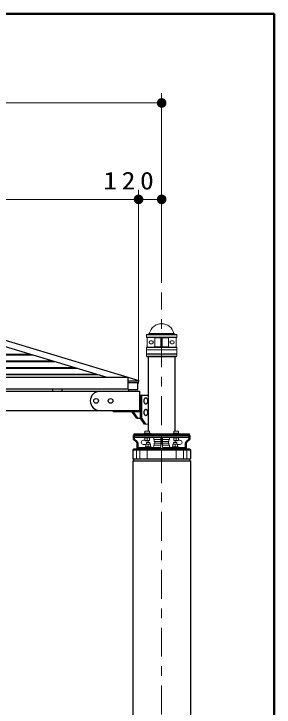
# Model space of a CAD drawing. Units: millimetres on the paper, scale 1:50. Extents: x -365 to 10, y -38 to 257.
# Drawn here: x -27 to 0, y 185.1 to 257 of the extents above; entities that cross this region are included whole.
import ezdxf

# ---------------------------------------------------------------- set-up
doc = ezdxf.new("R2010")
doc.units = ezdxf.units.MM
doc.linetypes.add('USER2', pattern=[6, 3, -1, 1, -1])
doc.layers.add('LY_1', color=7, linetype='Continuous', lineweight=25)
doc.layers.add('LY_2', color=7, linetype='Continuous', lineweight=13)
doc.styles.add('ＭＳ ゴシック', font='')
doc.styles.get('ＭＳ ゴシック').set_extended_font_data('MS Gothic')

# ---------------------------------------------------------------- blocks, each defined once
blk = doc.blocks.new('filled_dot')
at = {"color": 0, "linetype": 'Continuous', "lineweight": -2, "const_width": 1.25}
blk.add_lwpolyline([(-0.625, 0, 1), (0.625, 0, 1)], format="xyb", close=True, dxfattribs=at)

msp = doc.modelspace()

# ---------------------------------------------------------------- linework, layer by layer
at = {"layer": 'LY_1', "lineweight": 13}
for p, q in [((-11.672, 229.095), (-11.672, 248.764)), ((-76.472, 247.764), (-11.672, 247.764)), ((-14.072, 218.673), (-14.072, 238.764)), ((-74.072, 237.764), (-14.072, 237.764)), ((-17.837, 237.764), (-11.672, 237.764)), ((-13.252, 223.733), (-13.232, 223.753)), ((-13.252, 223.733), (-13.252, 223.473)), ((-13.252, 223.733), (-10.092, 223.733)), ((-13.232, 223.753), (-10.112, 223.753)), ((-13.07, 223.753), (-12.952, 223.871)), ((-12.952, 223.871), (-10.392, 223.871)), ((-10.274, 223.753), (-10.392, 223.871)), ((-10.112, 223.753), (-10.092, 223.733)), ((-10.092, 223.733), (-10.092, 223.473)), ((-13.252, 223.473), (-10.092, 223.473)), ((-13.252, 223.473), (-13.232, 223.453)), ((-13.232, 223.453), (-12.41, 223.417)), ((-13.232, 223.453), (-10.112, 223.453)), ((-13.172, 223.449), (-13.172, 222.457)), ((-12.822, 223.103), (-12.682, 223.103)), ((-12.372, 223.415), (-11.742, 223.415)), ((-12.372, 223.377), (-12.372, 222.528)), ((-11.742, 223.413), (-11.742, 222.493)), ((-10.972, 223.415), (-11.602, 223.415)), ((-11.602, 223.413), (-11.602, 222.493)), ((-10.972, 223.377), (-10.972, 222.528)), ((-10.112, 223.453), (-10.934, 223.417)), ((-10.522, 223.103), (-10.662, 223.103)), ((-10.172, 223.449), (-10.172, 222.457)), ((-10.112, 223.453), (-10.092, 223.473)), ((-13.212, 222.453), (-13.252, 222.413)), ((-13.252, 222.413), (-10.092, 222.413)), ((-13.252, 222.413), (-13.252, 222.173)), ((-13.252, 222.173), (-10.092, 222.173)), ((-13.252, 222.173), (-13.232, 222.153)), ((-13.232, 222.153), (-10.112, 222.153)), ((-13.232, 222.153), (-13.232, 221.753)), ((-13.212, 222.453), (-12.41, 222.488)), ((-13.212, 222.453), (-10.132, 222.453)), ((-12.822, 222.803), (-12.682, 222.803)), ((-12.372, 222.489), (-11.742, 222.489)), ((-10.972, 222.489), (-11.602, 222.489)), ((-10.132, 222.453), (-10.934, 222.488)), ((-10.522, 222.803), (-10.662, 222.803)), ((-10.132, 222.453), (-10.092, 222.413)), ((-10.092, 222.173), (-10.112, 222.153)), ((-10.112, 222.153), (-10.112, 221.753)), ((-10.092, 222.413), (-10.092, 222.173)), ((-13.232, 221.753), (-13.252, 221.733)), ((-13.252, 221.733), (-10.092, 221.733)), ((-13.252, 221.733), (-13.252, 221.493)), ((-13.252, 221.493), (-10.092, 221.493)), ((-13.252, 221.493), (-13.212, 221.453)), ((-13.232, 221.753), (-10.112, 221.753)), ((-13.212, 221.453), (-10.132, 221.453)), ((-10.092, 221.493), (-10.132, 221.453)), ((-10.112, 221.753), (-10.092, 221.733)), ((-10.092, 221.733), (-10.092, 221.493)), ((-12.872, 213.515), (-13.472, 213.515)), ((-13.472, 213.515), (-13.472, 213.451)), ((-13.412, 213.715), (-13.412, 213.515)), ((-12.932, 213.715), (-13.412, 213.715)), ((-12.932, 213.715), (-12.932, 213.515)), ((-12.872, 213.515), (-12.872, 213.451)), ((-9.872, 213.515), (-10.472, 213.515)), ((-10.472, 213.515), (-10.472, 213.451)), ((-9.932, 213.715), (-10.412, 213.715)), ((-10.412, 213.715), (-10.412, 213.515)), ((-9.932, 213.715), (-9.932, 213.515)), ((-9.872, 213.515), (-9.872, 213.451)), ((-14.572, 213.451), (-14.572, 213.271)), ((-8.772, 213.451), (-14.572, 213.451)), ((-14.572, 213.091), (-11.762, 213.091)), ((-13.572, 212.791), (-13.412, 212.791)), ((-13.472, 213.027), (-13.472, 213.091)), ((-13.472, 213.027), (-12.872, 213.027)), ((-13.412, 212.767), (-13.412, 213.027)), ((-13.172, 212.767), (-13.172, 213.027)), ((-12.932, 212.767), (-12.932, 213.027)), ((-12.872, 213.027), (-12.872, 213.091)), ((-12.472, 212.991), (-12.472, 212.871)), ((-12.432, 212.851), (-12.472, 212.871)), ((-11.762, 212.851), (-12.432, 212.851)), ((-12.432, 212.851), (-12.432, 212.671)), ((-11.762, 213.091), (-11.762, 212.051)), ((-11.582, 213.091), (-11.582, 212.051)), ((-8.772, 213.091), (-11.582, 213.091)), ((-11.582, 212.851), (-10.912, 212.851)), ((-10.912, 212.851), (-10.872, 212.871)), ((-10.912, 212.851), (-10.912, 212.671)), ((-10.872, 212.991), (-10.872, 212.871)), ((-10.472, 213.027), (-10.472, 213.091)), ((-9.872, 213.027), (-10.472, 213.027)), ((-10.412, 212.767), (-10.412, 213.027)), ((-10.172, 212.767), (-10.172, 213.027)), ((-9.932, 212.767), (-9.932, 213.027)), ((-9.772, 212.791), (-9.932, 212.791)), ((-9.872, 213.027), (-9.872, 213.091)), ((-8.772, 213.451), (-8.772, 213.271)), ((-13.572, 212.351), (-13.312, 212.351)), ((-13.412, 212.767), (-12.932, 212.767)), ((-13.372, 212.115), (-12.772, 212.115)), ((-13.372, 212.115), (-13.372, 212.051)), ((-13.332, 212.715), (-13.332, 212.767)), ((-13.332, 212.715), (-13.012, 212.715)), ((-13.312, 212.375), (-12.832, 212.375)), ((-13.312, 212.375), (-13.312, 212.115)), ((-12.912, 212.571), (-13.232, 212.571)), ((-13.232, 212.571), (-13.232, 212.375)), ((-13.072, 212.375), (-13.072, 212.115)), ((-13.012, 212.715), (-13.012, 212.767)), ((-12.912, 212.571), (-12.912, 212.375)), ((-12.832, 212.375), (-12.832, 212.115)), ((-12.772, 212.115), (-12.772, 212.051)), ((-12.472, 212.271), (-12.432, 212.291)), ((-12.472, 212.271), (-12.472, 212.151)), ((-12.392, 212.651), (-12.432, 212.671)), ((-12.432, 212.471), (-12.392, 212.491)), ((-12.432, 212.471), (-12.432, 212.291)), ((-11.762, 212.291), (-12.432, 212.291)), ((-11.762, 212.651), (-12.392, 212.651)), ((-12.392, 212.651), (-12.392, 212.491)), ((-11.762, 212.491), (-12.392, 212.491)), ((-11.622, 212.651), (-11.722, 212.651)), ((-11.582, 212.651), (-10.952, 212.651)), ((-11.582, 212.491), (-10.952, 212.491)), ((-11.582, 212.291), (-10.912, 212.291)), ((-10.952, 212.651), (-10.912, 212.671)), ((-10.952, 212.651), (-10.952, 212.491)), ((-10.912, 212.471), (-10.952, 212.491)), ((-10.912, 212.471), (-10.912, 212.291)), ((-10.872, 212.271), (-10.912, 212.291)), ((-10.872, 212.271), (-10.872, 212.151)), ((-10.572, 212.115), (-10.572, 212.051)), ((-10.572, 212.115), (-9.972, 212.115)), ((-10.032, 212.375), (-10.512, 212.375)), ((-10.512, 212.375), (-10.512, 212.115)), ((-10.432, 212.571), (-10.432, 212.375)), ((-10.112, 212.571), (-10.432, 212.571)), ((-9.932, 212.767), (-10.412, 212.767)), ((-10.332, 212.715), (-10.332, 212.767)), ((-10.012, 212.715), (-10.332, 212.715)), ((-10.272, 212.375), (-10.272, 212.115)), ((-10.112, 212.571), (-10.112, 212.375)), ((-10.032, 212.375), (-10.032, 212.115)), ((-9.772, 212.351), (-10.032, 212.351)), ((-10.012, 212.715), (-10.012, 212.767)), ((-9.972, 212.115), (-9.972, 212.051)), ((-14.297, 211.772), (-14.297, 210.871)), ((-14.172, 212.051), (-11.762, 212.051)), ((-13.922, 211.772), (-13.922, 210.871)), ((-13.172, 211.772), (-13.172, 210.871)), ((-11.672, 211.772), (-11.672, 210.871)), ((-9.172, 212.051), (-11.582, 212.051)), ((-10.172, 211.772), (-10.172, 210.871)), ((-9.422, 211.772), (-9.422, 210.871)), ((-9.047, 211.772), (-9.047, 210.871))]:
    msp.add_line(p, q, dxfattribs=at)
at = {"layer": 'LY_1', "linetype": 'USER2', "lineweight": 13}
msp.add_line((-11.672, 160.357), (-11.672, 228.095), dxfattribs=at)
at = {"layer": 'LY_1', "color": 131}
for p, q in [((-43.566, 227.197), (-17.345, 219.331)), ((-41.401, 227.197), (-14.048, 218.991)), ((-14.086, 218.752), (-15.132, 218.752)), ((-14.086, 218.752), (-14.026, 218.951)), ((-15.108, 218.041), (-15.108, 217.991))]:
    msp.add_line(p, q, dxfattribs=at)
at = {"layer": 'LY_1', "color": 12, "lineweight": 13}
for p, q in [((-25.306, 221.719), (-44.072, 221.719)), ((-24.992, 221.625), (-44.072, 221.625)), ((-23.007, 221.029), (-44.072, 221.029)), ((-22.693, 220.935), (-44.072, 220.935)), ((-20.709, 220.34), (-44.072, 220.34)), ((-20.394, 220.246), (-44.072, 220.246)), ((-18.41, 219.65), (-44.072, 219.65)), ((-18.095, 219.556), (-44.072, 219.556))]:
    msp.add_line(p, q, dxfattribs=at)
at = {"layer": 'LY_1'}
for p, q in [((-13.07, 221.453), (-13.07, 213.715)), ((-10.274, 213.715), (-10.274, 221.453)), ((-14.132, 218.041), (-14.132, 218.752)), ((-44.072, 217.871), (-18.072, 217.871)), ((-15.132, 218.041), (-14.132, 218.041)), ((-44.072, 215.871), (-18.072, 215.871))]:
    msp.add_line(p, q, dxfattribs=at)
at = {"layer": 'LY_1', "color": 40}
for p, q in [((-73.012, 219.331), (-15.132, 219.331)), ((-15.132, 218.131), (-15.132, 219.331)), ((-73.012, 218.131), (-15.132, 218.131)), ((-22.952, 217.871), (-22.952, 218.131)), ((-21.992, 217.871), (-21.992, 218.131)), ((-18.072, 217.871), (-13.952, 217.871)), ((-13.952, 215.751), (-13.952, 217.871)), ((-18.072, 215.871), (-13.952, 215.871)), ((-16.672, 215.751), (-16.672, 215.871)), ((-13.952, 215.751), (-16.672, 215.751))]:
    msp.add_line(p, q, dxfattribs=at)
at = {"layer": 'LY_1', "color": 4}
for p, q in [((-15.132, 218.961), (-14.072, 218.961)), ((-18.072, 217.871), (-13.952, 217.871)), ((-13.952, 215.751), (-13.952, 217.871)), ((-13.952, 217.471), (-13.07, 217.471)), ((-13.867, 215.071), (-13.867, 217.471)), ((-13.739, 215.071), (-13.739, 217.471)), ((-18.072, 215.871), (-13.952, 215.871)), ((-16.672, 215.751), (-16.672, 215.871)), ((-13.952, 215.751), (-16.672, 215.751)), ((-14.687, 215.671), (-14.687, 215.751)), ((-14.262, 215.071), (-14.687, 215.671)), ((-14.687, 215.671), (-14.56, 215.671)), ((-14.56, 215.671), (-14.56, 215.751)), ((-14.135, 215.071), (-14.56, 215.671)), ((-14.262, 215.071), (-13.739, 215.071)), ((-13.442, 214.471), (-13.867, 215.071)), ((-13.315, 214.471), (-13.739, 215.071)), ((-14.587, 211.871), (-14.672, 211.771)), ((-8.672, 211.772), (-14.672, 211.772)), ((-14.672, 211.77), (-14.672, 210.871)), ((-8.758, 211.871), (-14.586, 211.871)), ((-8.757, 211.872), (-8.671, 211.772)), ((-8.672, 211.77), (-8.672, 210.871)), ((-14.672, 210.871), (-8.672, 210.871)), ((-14.672, 210.671), (-14.672, 167.071)), ((-14.672, 210.671), (-8.672, 210.671)), ((-14.586, 210.871), (-14.586, 210.671)), ((-8.758, 210.871), (-8.758, 210.671)), ((-8.672, 210.671), (-8.672, 167.071))]:
    msp.add_line(p, q, dxfattribs=at)
at = {"layer": 'LY_1', "color": 4, "lineweight": 13}
msp.add_line((-13.442, 214.471), (-13.07, 214.471), dxfattribs=at)
at = {"layer": 'LY_1', "color": 140, "lineweight": 50}
for p, q in [((-14.572, 213.271), (-14.572, 212.987)), ((-14.572, 213.271), (-8.772, 213.271)), ((-8.772, 213.271), (-8.772, 212.987)), ((-14.172, 212.331), (-14.172, 211.871)), ((-9.172, 212.331), (-9.172, 211.871)), ((-14.172, 211.871), (-9.172, 211.871))]:
    msp.add_line(p, q, dxfattribs=at)
at = {"layer": 'LY_1', "color": 4}
for points in [[(-13.315, 217.171), (-13.334, 217.17), (-13.352, 217.166), (-13.37, 217.16), (-13.388, 217.153), (-13.405, 217.143), (-13.421, 217.13), (-13.437, 217.116), (-13.451, 217.1), (-13.465, 217.083), (-13.478, 217.064), (-13.489, 217.043), (-13.499, 217.021), (-13.507, 216.997), (-13.514, 216.973), (-13.52, 216.948), (-13.524, 216.923), (-13.526, 216.897), (-13.527, 216.871), (-13.526, 216.845), (-13.524, 216.819), (-13.52, 216.793), (-13.514, 216.768), (-13.507, 216.744), (-13.499, 216.721), (-13.489, 216.699), (-13.478, 216.678), (-13.465, 216.659), (-13.451, 216.641), (-13.437, 216.625), (-13.421, 216.611), (-13.405, 216.599), (-13.388, 216.589), (-13.37, 216.581), (-13.352, 216.575), (-13.334, 216.572), (-13.315, 216.571), (-13.297, 216.572), (-13.278, 216.575), (-13.26, 216.581), (-13.243, 216.589), (-13.225, 216.599), (-13.209, 216.611), (-13.193, 216.625), (-13.179, 216.641), (-13.165, 216.659), (-13.153, 216.678), (-13.141, 216.699), (-13.131, 216.721), (-13.123, 216.744), (-13.116, 216.768), (-13.11, 216.793), (-13.106, 216.819), (-13.104, 216.845), (-13.103, 216.871), (-13.104, 216.897), (-13.106, 216.923), (-13.11, 216.948), (-13.116, 216.973), (-13.123, 216.997), (-13.131, 217.021), (-13.141, 217.043), (-13.153, 217.064), (-13.165, 217.083), (-13.179, 217.1), (-13.193, 217.116), (-13.209, 217.13), (-13.225, 217.143), (-13.243, 217.153), (-13.26, 217.16), (-13.278, 217.166), (-13.297, 217.17)], [(-13.315, 215.971), (-13.334, 215.97), (-13.352, 215.966), (-13.37, 215.96), (-13.388, 215.953), (-13.405, 215.943), (-13.421, 215.93), (-13.437, 215.916), (-13.451, 215.9), (-13.465, 215.883), (-13.478, 215.864), (-13.489, 215.843), (-13.499, 215.821), (-13.507, 215.797), (-13.514, 215.773), (-13.52, 215.748), (-13.524, 215.723), (-13.526, 215.697), (-13.527, 215.671), (-13.526, 215.645), (-13.524, 215.619), (-13.52, 215.593), (-13.514, 215.568), (-13.507, 215.544), (-13.499, 215.521), (-13.489, 215.499), (-13.478, 215.478), (-13.465, 215.459), (-13.451, 215.441), (-13.437, 215.425), (-13.421, 215.411), (-13.405, 215.399), (-13.388, 215.389), (-13.37, 215.381), (-13.352, 215.375), (-13.334, 215.372), (-13.315, 215.371), (-13.297, 215.372), (-13.278, 215.375), (-13.26, 215.381), (-13.243, 215.389), (-13.225, 215.399), (-13.209, 215.411), (-13.193, 215.425), (-13.179, 215.441), (-13.165, 215.459), (-13.153, 215.478), (-13.141, 215.499), (-13.131, 215.521), (-13.123, 215.544), (-13.116, 215.568), (-13.11, 215.593), (-13.106, 215.619), (-13.104, 215.645), (-13.103, 215.671), (-13.104, 215.697), (-13.106, 215.723), (-13.11, 215.748), (-13.116, 215.773), (-13.123, 215.797), (-13.131, 215.821), (-13.141, 215.843), (-13.153, 215.864), (-13.165, 215.883), (-13.179, 215.9), (-13.193, 215.916), (-13.209, 215.93), (-13.225, 215.943), (-13.243, 215.953), (-13.26, 215.96), (-13.278, 215.966), (-13.297, 215.97)]]:
    msp.add_lwpolyline(points, close=True, dxfattribs=at)
for centre in [(-18.472, 216.871), (-16.972, 216.871)]:
    msp.add_circle(centre, 0.24, dxfattribs=at)
at = {"layer": 'LY_1', "color": 40}
for centre in [(-18.472, 216.871), (-16.972, 216.871)]:
    msp.add_circle(centre, 0.24, dxfattribs=at)
at = {"layer": 'LY_1', "lineweight": 13}
for centre, radius, start, end in [((-11.672, 223.551), 1.319, 14.00253, 165.99746), ((-12.822, 222.953), 0.15, 90, 270), ((-12.682, 222.953), 0.15, 270, 90), ((-12.412, 223.377), 0.04, 0, 87.5), ((-11.782, 223.413), 0.04, 0, 90), ((-11.562, 223.413), 0.04, 90, 180), ((-10.932, 223.377), 0.04, 92.5, 180), ((-10.662, 222.953), 0.15, 90, 270), ((-10.522, 222.953), 0.15, 270, 90), ((-12.412, 222.528), 0.04, 272.5, 0), ((-11.782, 222.493), 0.04, 270, 0), ((-11.562, 222.493), 0.04, 180, 270), ((-10.932, 222.528), 0.04, 180, 267.5), ((-13.572, 212.571), 0.22, 90.00001, 267.3386), ((-12.572, 212.991), 0.1, 0, 90), ((-10.772, 212.991), 0.1, 89.99999, 180), ((-9.772, 212.571), 0.22, 270, 90), ((-13.272, 212.571), 0.22, 0.00016, 40.88696), ((-12.572, 212.151), 0.1, 270, 0), ((-10.772, 212.151), 0.1, 179.99999, 270), ((-10.072, 212.571), 0.22, 139.11303, 179.99984)]:
    msp.add_arc(centre, radius, start, end, dxfattribs=at)
at = {"layer": 'LY_1', "color": 131}
for centre, radius, start, end in [((-14.057, 218.961), 0.032, 343.30076, 73.30076), ((-15.052, 217.991), 0.056, 180, 270)]:
    msp.add_arc(centre, radius, start, end, dxfattribs=at)
at = {"layer": 'LY_1', "color": 4}
msp.add_arc((-18.072, 216.871), 1, 90, 270, dxfattribs=at)
at = {"layer": 'LY_1', "color": 40}
msp.add_arc((-18.072, 216.871), 1, 90, 270, dxfattribs=at)
at = {"layer": 'LY_1', "color": 140, "lineweight": 50}
for centre, radius, start, end in [((-14.372, 212.987), 0.2, 180, 242.74229), ((-14.71, 212.331), 0.538, 0, 62.74229), ((-8.634, 212.331), 0.538, 117.25771, 179.99999), ((-8.972, 212.987), 0.2, 297.25771, 0)]:
    msp.add_arc(centre, radius, start, end, dxfattribs=at)
at = {"layer": 'LY_2', "lineweight": 50}
for p, q in [((0, 257), (-365, 257)), ((0, 0), (0, 257))]:
    msp.add_line(p, q, dxfattribs=at)

# ---------------------------------------------------------------- block references
at = {"layer": 'LY_1', "lineweight": 13, "xscale": 0.4, "yscale": 0.4, "rotation": 180}
for p in [(-11.672, 247.764), (-14.072, 237.764), (-11.672, 237.764)]:
    msp.add_blockref('filled_dot', p, dxfattribs=at)
at = {"layer": 'LY_1', "lineweight": 13, "xscale": 0.4, "yscale": 0.4}
msp.add_blockref('filled_dot', (-14.072, 237.764), dxfattribs=at)

# ---------------------------------------------------------------- texts
at = {"layer": 'LY_1', "insert": (-14.869, 238.764), "char_height": 1.833, "attachment_point": 8, "style": 'ＭＳ ゴシック'}
msp.add_mtext('\\T1.33;\\W1.15;120', dxfattribs=at)

doc.saveas('drawing.dxf')
